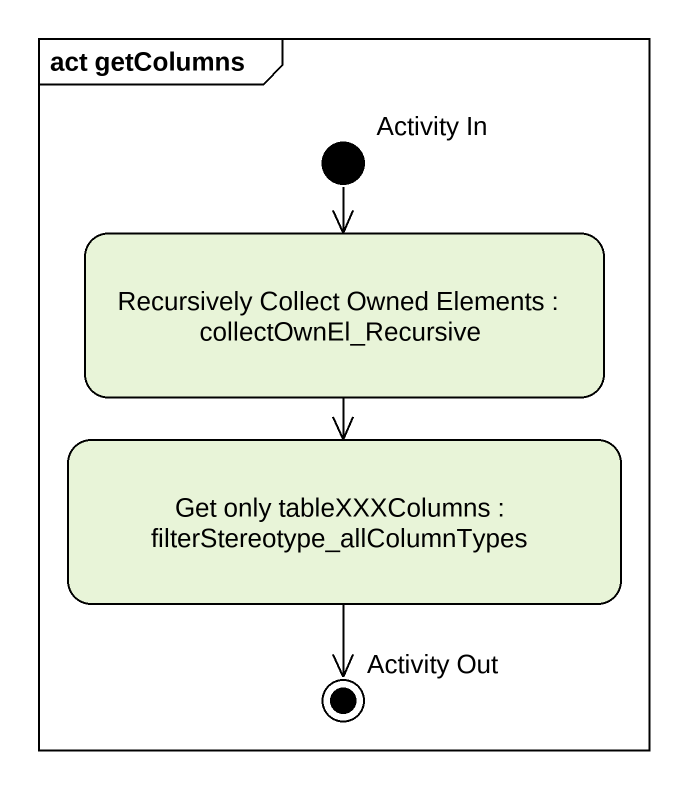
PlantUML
@startuml
mainframe act getColumns
hide empty description
state "Activity In" as Activity_In <<start>>
state "Recursively Collect Owned Elements : collectOwnEl_Recursive" as Recursively_Collect_Owned
state "Get only tableXXXColumns : filterStereotype_allColumnTypes" as Get_only_tableXXXColumns
state "Activity Out" as Activity_Out <<end>>
Activity_In --> Recursively_Collect_Owned
Recursively_Collect_Owned --> Get_only_tableXXXColumns
Get_only_tableXXXColumns --> Activity_Out
@enduml
